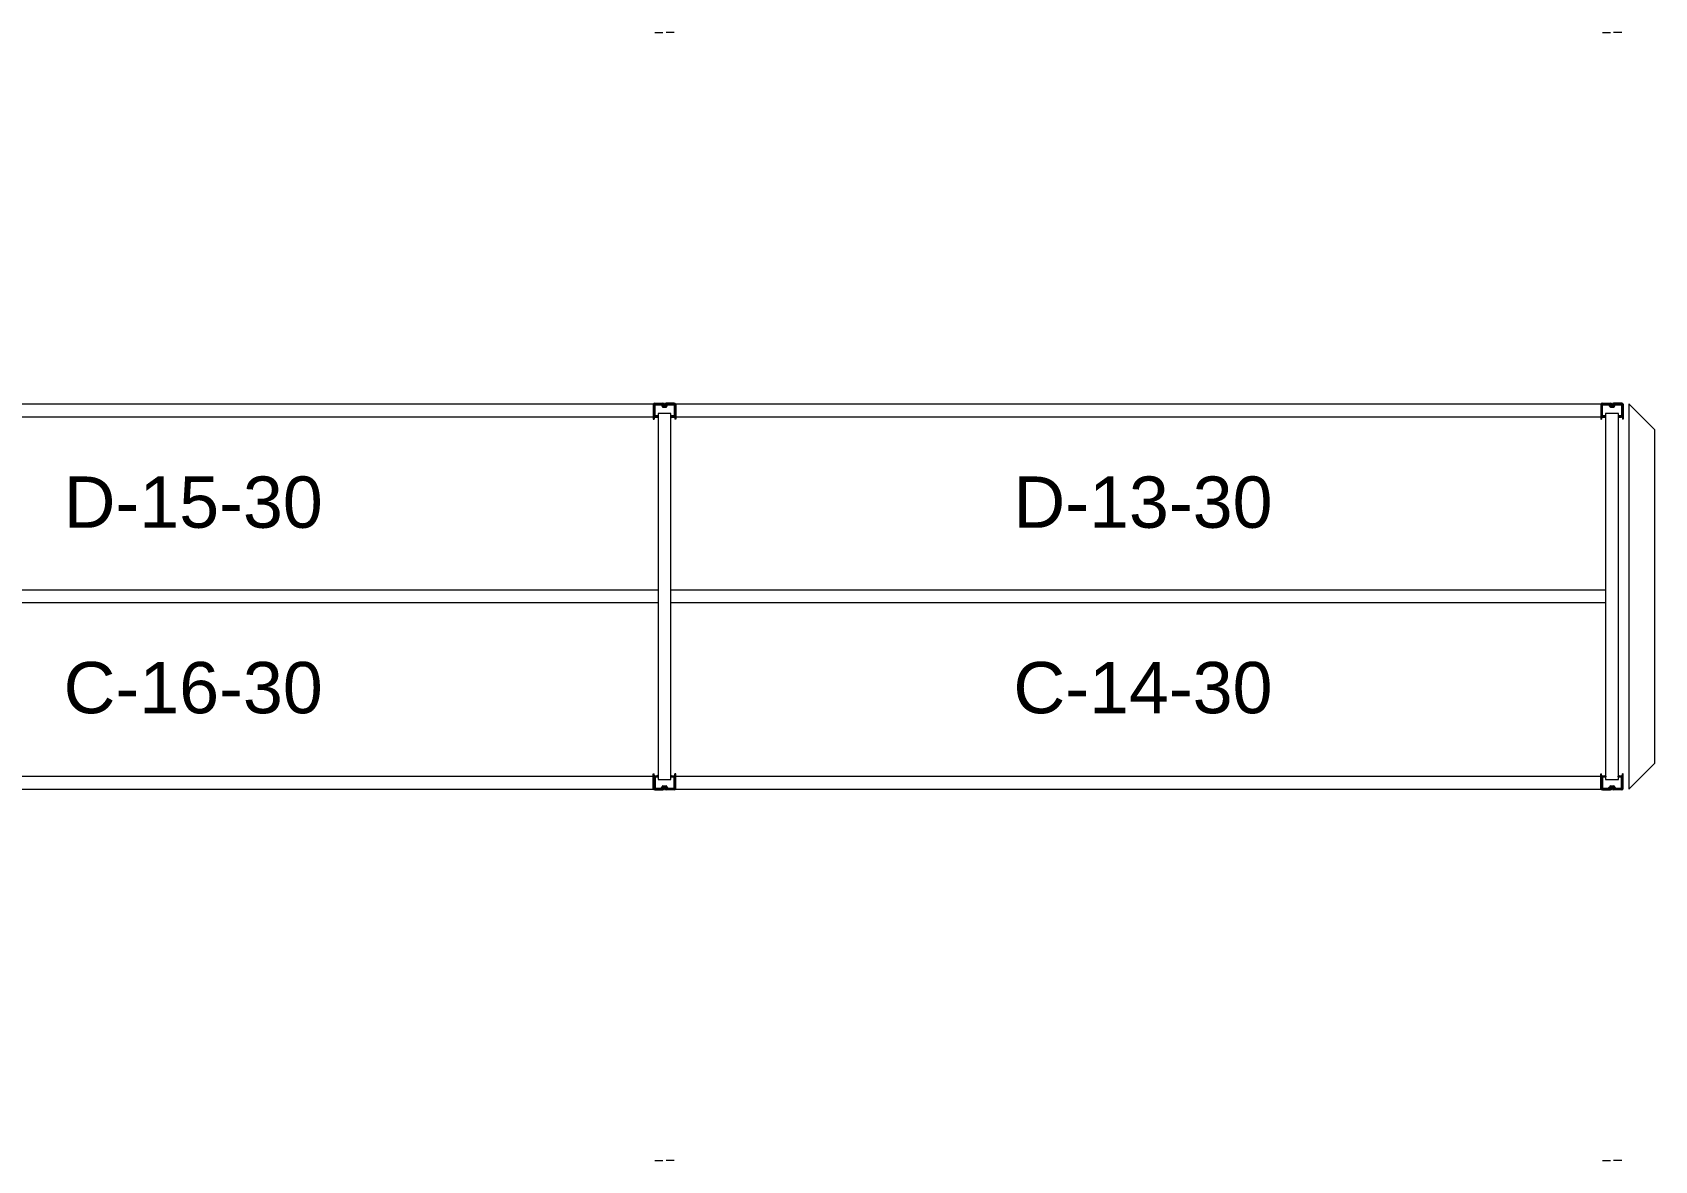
# Model space of a CAD drawing. Header units: inches. Extents: x 2743 to 10591, y -1604 to 5792.
# Drawn here: x 3616.1 to 3868.8, y -568.2 to -392.5 of the extents above; entities that cross this region are included whole.
import ezdxf

# ---------------------------------------------------------------- set-up
doc = ezdxf.new("R2010")
doc.units = ezdxf.units.IN
doc.header["$LTSCALE"] = 0.1875
doc.header["$MEASUREMENT"] = 0
for name, color, linetype, lineweight in [('22 Dimension', 7, 'Continuous', 5), ('32 Echelle', 160, 'Continuous', 15), ('33 Poutre', 30, 'Continuous', 15), ('37 Protection', 1, 'Continuous', 15)]:
    doc.layers.add(name, color=color, linetype=linetype, lineweight=lineweight)
doc.styles.add('arial', font='')
doc.styles.get('arial').set_extended_font_data('Arial')

msp = doc.modelspace()

# ---------------------------------------------------------------- hatches: boundary and pattern name
at = {"layer": '32 Echelle'}
for points in [[(3713.58382, -452.52988), (3713.58382, -452.34238), (3713.39632, -452.34238)], [(3713.58382, -452.52988), (3713.58382, -452.34238), (3713.39632, -452.34238)], [(3715.58382, -452.52988), (3715.58382, -452.34238), (3715.77132, -452.34238)], [(3715.58382, -452.52988), (3715.58382, -452.34238), (3715.77132, -452.34238)], [(3861.20882, -452.52988), (3861.20882, -452.34238), (3861.02132, -452.34238)], [(3861.20882, -452.52988), (3861.20882, -452.34238), (3861.02132, -452.34238)], [(3861.20882, -452.52988), (3861.20882, -452.34238), (3861.02132, -452.34238)], [(3863.20882, -452.52988), (3863.20882, -452.34238), (3863.39632, -452.34238)], [(3863.20882, -452.52988), (3863.20882, -452.34238), (3863.39632, -452.34238)], [(3863.20882, -452.52988), (3863.20882, -452.34238), (3863.39632, -452.34238)], [(3713.58382, -508.15488), (3713.58382, -508.34238), (3713.39632, -508.34238)], [(3713.58382, -508.15488), (3713.58382, -508.34238), (3713.39632, -508.34238)], [(3715.58382, -508.15488), (3715.58382, -508.34238), (3715.77132, -508.34238)], [(3715.58382, -508.15488), (3715.58382, -508.34238), (3715.77132, -508.34238)], [(3861.20882, -508.15488), (3861.20882, -508.34238), (3861.02132, -508.34238)], [(3861.20882, -508.15488), (3861.20882, -508.34238), (3861.02132, -508.34238)], [(3861.20882, -508.15488), (3861.20882, -508.34238), (3861.02132, -508.34238)], [(3863.20882, -508.15488), (3863.20882, -508.34238), (3863.39632, -508.34238)], [(3863.20882, -508.15488), (3863.20882, -508.34238), (3863.39632, -508.34238)], [(3863.20882, -508.15488), (3863.20882, -508.34238), (3863.39632, -508.34238)]]:
    msp.add_hatch(color=256, dxfattribs=at).paths.add_polyline_path(points)

# ---------------------------------------------------------------- linework, layer by layer
at = {"layer": '22 Dimension'}
for p, q in [((3713.58382, -479.34238), (3567.95882, -479.34238)), ((3861.20882, -479.34238), (3715.58382, -479.34238)), ((3713.58382, -481.34238), (3567.95882, -481.34238)), ((3861.20882, -481.34238), (3715.58382, -481.34238))]:
    msp.add_line(p, q, dxfattribs=at)
at = {"layer": '32 Echelle', "linetype": 'Continuous', "lineweight": 25}
for p, q in [((3712.95886, -450.52613), (3712.95886, -452.15863)), ((3712.95886, -450.52613), (3712.95886, -452.15863)), ((3713.04886, -452.15863), (3713.04886, -450.52613)), ((3713.04886, -452.15863), (3713.04886, -450.52613)), ((3714.07145, -450.34238), (3713.14261, -450.34238)), ((3714.07145, -450.34238), (3713.14261, -450.34238)), ((3713.14261, -450.43238), (3714.07145, -450.43238)), ((3713.14261, -450.43238), (3714.07145, -450.43238)), ((3713.55886, -452.25238), (3713.14261, -452.25238)), ((3713.55886, -452.25238), (3713.14261, -452.25238)), ((3713.14261, -452.34238), (3713.55886, -452.34238)), ((3713.14261, -452.34238), (3713.55886, -452.34238)), ((3713.55886, -452.34238), (3713.55886, -452.25238)), ((3713.55886, -452.34238), (3713.55886, -452.25238)), ((3714.1611, -450.49872), (3714.20501, -450.64236)), ((3714.1611, -450.49872), (3714.20501, -450.64236)), ((3714.29108, -450.61604), (3714.24717, -450.47241)), ((3714.29108, -450.61604), (3714.24717, -450.47241)), ((3714.7869, -450.68238), (3714.38073, -450.68238)), ((3714.7869, -450.68238), (3714.38073, -450.68238)), ((3714.38073, -450.77238), (3714.7869, -450.77238)), ((3714.38073, -450.77238), (3714.7869, -450.77238)), ((3714.92047, -450.47241), (3714.87655, -450.61604)), ((3714.92047, -450.47241), (3714.87655, -450.61604)), ((3714.96262, -450.64236), (3715.00653, -450.49872)), ((3714.96262, -450.64236), (3715.00653, -450.49872)), ((3716.02502, -450.34238), (3715.09619, -450.34238)), ((3716.02502, -450.34238), (3715.09619, -450.34238)), ((3715.09619, -450.43238), (3716.02502, -450.43238)), ((3715.09619, -450.43238), (3716.02502, -450.43238)), ((3716.02502, -452.25238), (3715.60877, -452.25238)), ((3715.60877, -452.25238), (3715.60877, -452.34238)), ((3716.02502, -452.25238), (3715.60877, -452.25238)), ((3715.60877, -452.25238), (3715.60877, -452.34238)), ((3715.60877, -452.34238), (3716.02502, -452.34238)), ((3715.60877, -452.34238), (3716.02502, -452.34238)), ((3716.11877, -450.52613), (3716.11877, -452.15863)), ((3716.11877, -450.52613), (3716.11877, -452.15863)), ((3716.20877, -452.15863), (3716.20877, -450.52613)), ((3716.20877, -452.15863), (3716.20877, -450.52613)), ((3860.58386, -450.52613), (3860.58386, -452.15863)), ((3860.58386, -450.52613), (3860.58386, -452.15863)), ((3860.58386, -450.52613), (3860.58386, -452.15863)), ((3860.67386, -452.15863), (3860.67386, -450.52613)), ((3860.67386, -452.15863), (3860.67386, -450.52613)), ((3860.67386, -452.15863), (3860.67386, -450.52613)), ((3861.69645, -450.34238), (3860.76761, -450.34238)), ((3861.69645, -450.34238), (3860.76761, -450.34238)), ((3861.69645, -450.34238), (3860.76761, -450.34238)), ((3860.76761, -450.43238), (3861.69645, -450.43238)), ((3860.76761, -450.43238), (3861.69645, -450.43238)), ((3860.76761, -450.43238), (3861.69645, -450.43238)), ((3861.18386, -452.25238), (3860.76761, -452.25238)), ((3861.18386, -452.25238), (3860.76761, -452.25238)), ((3861.18386, -452.25238), (3860.76761, -452.25238)), ((3860.76761, -452.34238), (3861.18386, -452.34238)), ((3860.76761, -452.34238), (3861.18386, -452.34238)), ((3860.76761, -452.34238), (3861.18386, -452.34238)), ((3861.18386, -452.34238), (3861.18386, -452.25238)), ((3861.18386, -452.34238), (3861.18386, -452.25238)), ((3861.18386, -452.34238), (3861.18386, -452.25238)), ((3861.7861, -450.49872), (3861.83001, -450.64236)), ((3861.7861, -450.49872), (3861.83001, -450.64236)), ((3861.7861, -450.49872), (3861.83001, -450.64236)), ((3861.91608, -450.61604), (3861.87217, -450.47241)), ((3861.91608, -450.61604), (3861.87217, -450.47241)), ((3861.91608, -450.61604), (3861.87217, -450.47241)), ((3862.4119, -450.68238), (3862.00573, -450.68238)), ((3862.4119, -450.68238), (3862.00573, -450.68238)), ((3862.4119, -450.68238), (3862.00573, -450.68238)), ((3862.00573, -450.77238), (3862.4119, -450.77238)), ((3862.00573, -450.77238), (3862.4119, -450.77238)), ((3862.00573, -450.77238), (3862.4119, -450.77238)), ((3862.54547, -450.47241), (3862.50155, -450.61604)), ((3862.54547, -450.47241), (3862.50155, -450.61604)), ((3862.54547, -450.47241), (3862.50155, -450.61604)), ((3862.58762, -450.64236), (3862.63153, -450.49872)), ((3862.58762, -450.64236), (3862.63153, -450.49872)), ((3862.58762, -450.64236), (3862.63153, -450.49872)), ((3863.65002, -450.34238), (3862.72119, -450.34238)), ((3863.65002, -450.34238), (3862.72119, -450.34238)), ((3863.65002, -450.34238), (3862.72119, -450.34238)), ((3862.72119, -450.43238), (3863.65002, -450.43238)), ((3862.72119, -450.43238), (3863.65002, -450.43238)), ((3862.72119, -450.43238), (3863.65002, -450.43238)), ((3863.65002, -452.25238), (3863.23377, -452.25238)), ((3863.23377, -452.25238), (3863.23377, -452.34238)), ((3863.65002, -452.25238), (3863.23377, -452.25238)), ((3863.23377, -452.25238), (3863.23377, -452.34238)), ((3863.65002, -452.25238), (3863.23377, -452.25238)), ((3863.23377, -452.25238), (3863.23377, -452.34238)), ((3863.23377, -452.34238), (3863.65002, -452.34238)), ((3863.23377, -452.34238), (3863.65002, -452.34238)), ((3863.23377, -452.34238), (3863.65002, -452.34238)), ((3863.74377, -450.52613), (3863.74377, -452.15863)), ((3863.74377, -450.52613), (3863.74377, -452.15863)), ((3863.74377, -450.52613), (3863.74377, -452.15863)), ((3863.83377, -452.15863), (3863.83377, -450.52613)), ((3863.83377, -452.15863), (3863.83377, -450.52613)), ((3863.83377, -452.15863), (3863.83377, -450.52613)), ((3712.95886, -510.15863), (3712.95886, -508.52613)), ((3712.95886, -510.15863), (3712.95886, -508.52613)), ((3713.04886, -508.52613), (3713.04886, -510.15863)), ((3713.04886, -508.52613), (3713.04886, -510.15863)), ((3713.14261, -508.34238), (3713.55886, -508.34238)), ((3713.14261, -508.34238), (3713.55886, -508.34238)), ((3713.55886, -508.43238), (3713.14261, -508.43238)), ((3713.55886, -508.43238), (3713.14261, -508.43238)), ((3713.14261, -510.25238), (3714.07145, -510.25238)), ((3713.14261, -510.25238), (3714.07145, -510.25238)), ((3714.07145, -510.34238), (3713.14261, -510.34238)), ((3714.07145, -510.34238), (3713.14261, -510.34238)), ((3713.55886, -508.34238), (3713.55886, -508.43238)), ((3713.55886, -508.34238), (3713.55886, -508.43238)), ((3714.1611, -510.18604), (3714.20501, -510.04241)), ((3714.1611, -510.18604), (3714.20501, -510.04241)), ((3714.29108, -510.06872), (3714.24717, -510.21236)), ((3714.29108, -510.06872), (3714.24717, -510.21236)), ((3714.38073, -509.91238), (3714.7869, -509.91238)), ((3714.38073, -509.91238), (3714.7869, -509.91238)), ((3714.7869, -510.00238), (3714.38073, -510.00238)), ((3714.7869, -510.00238), (3714.38073, -510.00238)), ((3714.92047, -510.21236), (3714.87655, -510.06872)), ((3714.92047, -510.21236), (3714.87655, -510.06872)), ((3714.96262, -510.04241), (3715.00653, -510.18604)), ((3714.96262, -510.04241), (3715.00653, -510.18604)), ((3715.09619, -510.25238), (3716.02502, -510.25238)), ((3715.09619, -510.25238), (3716.02502, -510.25238)), ((3716.02502, -510.34238), (3715.09619, -510.34238)), ((3716.02502, -510.34238), (3715.09619, -510.34238)), ((3715.60877, -508.34238), (3716.02502, -508.34238)), ((3715.60877, -508.43238), (3715.60877, -508.34238)), ((3715.60877, -508.34238), (3716.02502, -508.34238)), ((3715.60877, -508.43238), (3715.60877, -508.34238)), ((3716.02502, -508.43238), (3715.60877, -508.43238)), ((3716.02502, -508.43238), (3715.60877, -508.43238)), ((3716.11877, -510.15863), (3716.11877, -508.52613)), ((3716.11877, -510.15863), (3716.11877, -508.52613)), ((3716.20877, -508.52613), (3716.20877, -510.15863)), ((3716.20877, -508.52613), (3716.20877, -510.15863)), ((3860.58386, -510.15863), (3860.58386, -508.52613)), ((3860.58386, -510.15863), (3860.58386, -508.52613)), ((3860.58386, -510.15863), (3860.58386, -508.52613)), ((3860.67386, -508.52613), (3860.67386, -510.15863)), ((3860.67386, -508.52613), (3860.67386, -510.15863)), ((3860.67386, -508.52613), (3860.67386, -510.15863)), ((3860.76761, -508.34238), (3861.18386, -508.34238)), ((3860.76761, -508.34238), (3861.18386, -508.34238)), ((3860.76761, -508.34238), (3861.18386, -508.34238)), ((3861.18386, -508.43238), (3860.76761, -508.43238)), ((3861.18386, -508.43238), (3860.76761, -508.43238)), ((3861.18386, -508.43238), (3860.76761, -508.43238)), ((3860.76761, -510.25238), (3861.69645, -510.25238)), ((3860.76761, -510.25238), (3861.69645, -510.25238)), ((3860.76761, -510.25238), (3861.69645, -510.25238)), ((3861.69645, -510.34238), (3860.76761, -510.34238)), ((3861.69645, -510.34238), (3860.76761, -510.34238)), ((3861.69645, -510.34238), (3860.76761, -510.34238)), ((3861.18386, -508.34238), (3861.18386, -508.43238)), ((3861.18386, -508.34238), (3861.18386, -508.43238)), ((3861.18386, -508.34238), (3861.18386, -508.43238)), ((3861.7861, -510.18604), (3861.83001, -510.04241)), ((3861.7861, -510.18604), (3861.83001, -510.04241)), ((3861.7861, -510.18604), (3861.83001, -510.04241)), ((3861.91608, -510.06872), (3861.87217, -510.21236)), ((3861.91608, -510.06872), (3861.87217, -510.21236)), ((3861.91608, -510.06872), (3861.87217, -510.21236)), ((3862.00573, -509.91238), (3862.4119, -509.91238)), ((3862.00573, -509.91238), (3862.4119, -509.91238)), ((3862.00573, -509.91238), (3862.4119, -509.91238)), ((3862.4119, -510.00238), (3862.00573, -510.00238)), ((3862.4119, -510.00238), (3862.00573, -510.00238)), ((3862.4119, -510.00238), (3862.00573, -510.00238)), ((3862.54547, -510.21236), (3862.50155, -510.06872)), ((3862.54547, -510.21236), (3862.50155, -510.06872)), ((3862.54547, -510.21236), (3862.50155, -510.06872)), ((3862.58762, -510.04241), (3862.63153, -510.18604)), ((3862.58762, -510.04241), (3862.63153, -510.18604)), ((3862.58762, -510.04241), (3862.63153, -510.18604)), ((3862.72119, -510.25238), (3863.65002, -510.25238)), ((3862.72119, -510.25238), (3863.65002, -510.25238)), ((3862.72119, -510.25238), (3863.65002, -510.25238)), ((3863.65002, -510.34238), (3862.72119, -510.34238)), ((3863.65002, -510.34238), (3862.72119, -510.34238)), ((3863.65002, -510.34238), (3862.72119, -510.34238)), ((3863.23377, -508.34238), (3863.65002, -508.34238)), ((3863.23377, -508.43238), (3863.23377, -508.34238)), ((3863.23377, -508.34238), (3863.65002, -508.34238)), ((3863.23377, -508.43238), (3863.23377, -508.34238)), ((3863.23377, -508.34238), (3863.65002, -508.34238)), ((3863.23377, -508.43238), (3863.23377, -508.34238)), ((3863.65002, -508.43238), (3863.23377, -508.43238)), ((3863.65002, -508.43238), (3863.23377, -508.43238)), ((3863.65002, -508.43238), (3863.23377, -508.43238)), ((3863.74377, -510.15863), (3863.74377, -508.52613)), ((3863.74377, -510.15863), (3863.74377, -508.52613)), ((3863.74377, -510.15863), (3863.74377, -508.52613)), ((3863.83377, -508.52613), (3863.83377, -510.15863)), ((3863.83377, -508.52613), (3863.83377, -510.15863)), ((3863.83377, -508.52613), (3863.83377, -510.15863))]:
    msp.add_line(p, q, dxfattribs=at)
at = {"layer": '32 Echelle'}
for p, q in [((3713.58382, -452.34238), (3713.39632, -452.34238)), ((3713.58382, -452.52988), (3713.39632, -452.34238)), ((3713.58382, -452.34238), (3713.39632, -452.34238)), ((3713.58382, -452.52988), (3713.39632, -452.34238)), ((3715.58382, -451.84238), (3713.58382, -451.84238)), ((3713.58382, -451.84238), (3713.58382, -508.84238)), ((3715.58382, -451.84238), (3713.58382, -451.84238)), ((3713.58382, -451.84238), (3713.58382, -508.84238)), ((3713.58382, -452.52988), (3713.58382, -452.34238)), ((3713.58382, -452.52988), (3713.58382, -452.34238)), ((3715.58382, -508.84238), (3715.58382, -451.84238)), ((3715.58382, -508.84238), (3715.58382, -451.84238)), ((3715.58382, -452.34238), (3715.77132, -452.34238)), ((3715.58382, -452.52988), (3715.58382, -452.34238)), ((3715.58382, -452.52988), (3715.77132, -452.34238)), ((3715.58382, -452.34238), (3715.77132, -452.34238)), ((3715.58382, -452.52988), (3715.58382, -452.34238)), ((3715.58382, -452.52988), (3715.77132, -452.34238)), ((3861.20882, -452.34238), (3861.02132, -452.34238)), ((3861.20882, -452.52988), (3861.02132, -452.34238)), ((3861.20882, -452.34238), (3861.02132, -452.34238)), ((3861.20882, -452.52988), (3861.02132, -452.34238)), ((3861.20882, -452.34238), (3861.02132, -452.34238)), ((3861.20882, -452.52988), (3861.02132, -452.34238)), ((3863.20882, -451.84238), (3861.20882, -451.84238)), ((3861.20882, -451.84238), (3861.20882, -508.84238)), ((3863.20882, -451.84238), (3861.20882, -451.84238)), ((3861.20882, -451.84238), (3861.20882, -508.84238)), ((3863.20882, -451.84238), (3861.20882, -451.84238)), ((3861.20882, -451.84238), (3861.20882, -508.84238)), ((3861.20882, -452.52988), (3861.20882, -452.34238)), ((3861.20882, -452.52988), (3861.20882, -452.34238)), ((3861.20882, -452.52988), (3861.20882, -452.34238)), ((3863.20882, -508.84238), (3863.20882, -451.84238)), ((3863.20882, -508.84238), (3863.20882, -451.84238)), ((3863.20882, -508.84238), (3863.20882, -451.84238)), ((3863.20882, -452.34238), (3863.39632, -452.34238)), ((3863.20882, -452.52988), (3863.20882, -452.34238)), ((3863.20882, -452.52988), (3863.39632, -452.34238)), ((3863.20882, -452.34238), (3863.39632, -452.34238)), ((3863.20882, -452.52988), (3863.20882, -452.34238)), ((3863.20882, -452.52988), (3863.39632, -452.34238)), ((3863.20882, -452.34238), (3863.39632, -452.34238)), ((3863.20882, -452.52988), (3863.20882, -452.34238)), ((3863.20882, -452.52988), (3863.39632, -452.34238)), ((3713.58382, -508.15488), (3713.39632, -508.34238)), ((3713.58382, -508.15488), (3713.39632, -508.34238)), ((3713.58382, -508.34238), (3713.39632, -508.34238)), ((3713.58382, -508.34238), (3713.39632, -508.34238)), ((3713.58382, -508.15488), (3713.58382, -508.34238)), ((3713.58382, -508.15488), (3713.58382, -508.34238)), ((3713.58382, -508.84238), (3715.58382, -508.84238)), ((3713.58382, -508.84238), (3715.58382, -508.84238)), ((3715.58382, -508.15488), (3715.58382, -508.34238)), ((3715.58382, -508.15488), (3715.77132, -508.34238)), ((3715.58382, -508.15488), (3715.58382, -508.34238)), ((3715.58382, -508.15488), (3715.77132, -508.34238)), ((3715.58382, -508.34238), (3715.77132, -508.34238)), ((3715.58382, -508.34238), (3715.77132, -508.34238)), ((3861.20882, -508.15488), (3861.02132, -508.34238)), ((3861.20882, -508.15488), (3861.02132, -508.34238)), ((3861.20882, -508.15488), (3861.02132, -508.34238)), ((3861.20882, -508.34238), (3861.02132, -508.34238)), ((3861.20882, -508.34238), (3861.02132, -508.34238)), ((3861.20882, -508.34238), (3861.02132, -508.34238)), ((3861.20882, -508.15488), (3861.20882, -508.34238)), ((3861.20882, -508.15488), (3861.20882, -508.34238)), ((3861.20882, -508.15488), (3861.20882, -508.34238)), ((3861.20882, -508.84238), (3863.20882, -508.84238)), ((3861.20882, -508.84238), (3863.20882, -508.84238)), ((3861.20882, -508.84238), (3863.20882, -508.84238)), ((3863.20882, -508.15488), (3863.20882, -508.34238)), ((3863.20882, -508.15488), (3863.39632, -508.34238)), ((3863.20882, -508.15488), (3863.20882, -508.34238)), ((3863.20882, -508.15488), (3863.39632, -508.34238)), ((3863.20882, -508.15488), (3863.20882, -508.34238)), ((3863.20882, -508.15488), (3863.39632, -508.34238)), ((3863.20882, -508.34238), (3863.39632, -508.34238)), ((3863.20882, -508.34238), (3863.39632, -508.34238)), ((3863.20882, -508.34238), (3863.39632, -508.34238))]:
    msp.add_line(p, q, dxfattribs=at)
at = {"layer": '32 Echelle', "linetype": 'Continuous', "lineweight": 25}
for centre, radius, start, end in [((3713.14261, -450.52613), 0.18375, 90, 180), ((3713.14261, -450.52613), 0.18375, 90, 180), ((3713.14261, -452.15863), 0.18375, 180, 270), ((3713.14261, -452.15863), 0.18375, 180, 270), ((3713.14261, -450.52613), 0.09375, 90, 180), ((3713.14261, -450.52613), 0.09375, 90, 180), ((3713.14261, -452.15863), 0.09375, 180, 270), ((3713.14261, -452.15863), 0.09375, 180, 270), ((3714.07145, -450.52613), 0.18375, 17, 90), ((3714.07145, -450.52613), 0.18375, 17, 90), ((3714.07145, -450.52613), 0.09375, 17, 90), ((3714.07145, -450.52613), 0.09375, 17, 90), ((3714.38073, -450.58863), 0.18375, 197, 270), ((3714.38073, -450.58863), 0.18375, 197, 270), ((3714.38073, -450.58863), 0.09375, 197, 270), ((3714.38073, -450.58863), 0.09375, 197, 270), ((3714.7869, -450.58863), 0.09375, 270, 343), ((3714.7869, -450.58863), 0.09375, 270, 343), ((3714.7869, -450.58863), 0.18375, 270, 343), ((3714.7869, -450.58863), 0.18375, 270, 343), ((3715.09619, -450.52613), 0.18375, 90, 163), ((3715.09619, -450.52613), 0.18375, 90, 163), ((3715.09619, -450.52613), 0.09375, 90, 163), ((3715.09619, -450.52613), 0.09375, 90, 163), ((3716.02502, -450.52613), 0.18375, 0, 90), ((3716.02502, -450.52613), 0.18375, 0, 90), ((3716.02502, -450.52613), 0.09375, 0, 90), ((3716.02502, -450.52613), 0.09375, 0, 90), ((3716.02502, -452.15863), 0.09375, 270, 0), ((3716.02502, -452.15863), 0.18375, 270, 0), ((3716.02502, -452.15863), 0.09375, 270, 0), ((3716.02502, -452.15863), 0.18375, 270, 0), ((3860.76761, -450.52613), 0.18375, 90, 180), ((3860.76761, -450.52613), 0.18375, 90, 180), ((3860.76761, -450.52613), 0.18375, 90, 180), ((3860.76761, -452.15863), 0.18375, 180, 270), ((3860.76761, -452.15863), 0.18375, 180, 270), ((3860.76761, -452.15863), 0.18375, 180, 270), ((3860.76761, -450.52613), 0.09375, 90, 180), ((3860.76761, -450.52613), 0.09375, 90, 180), ((3860.76761, -450.52613), 0.09375, 90, 180), ((3860.76761, -452.15863), 0.09375, 180, 270), ((3860.76761, -452.15863), 0.09375, 180, 270), ((3860.76761, -452.15863), 0.09375, 180, 270), ((3861.69645, -450.52613), 0.18375, 17, 90), ((3861.69645, -450.52613), 0.18375, 17, 90), ((3861.69645, -450.52613), 0.18375, 17, 90), ((3861.69645, -450.52613), 0.09375, 17, 90), ((3861.69645, -450.52613), 0.09375, 17, 90), ((3861.69645, -450.52613), 0.09375, 17, 90), ((3862.00573, -450.58863), 0.18375, 197, 270), ((3862.00573, -450.58863), 0.18375, 197, 270), ((3862.00573, -450.58863), 0.18375, 197, 270), ((3862.00573, -450.58863), 0.09375, 197, 270), ((3862.00573, -450.58863), 0.09375, 197, 270), ((3862.00573, -450.58863), 0.09375, 197, 270), ((3862.4119, -450.58863), 0.09375, 270, 343), ((3862.4119, -450.58863), 0.09375, 270, 343), ((3862.4119, -450.58863), 0.09375, 270, 343), ((3862.4119, -450.58863), 0.18375, 270, 343), ((3862.4119, -450.58863), 0.18375, 270, 343), ((3862.4119, -450.58863), 0.18375, 270, 343), ((3862.72119, -450.52613), 0.18375, 90, 163), ((3862.72119, -450.52613), 0.18375, 90, 163), ((3862.72119, -450.52613), 0.18375, 90, 163), ((3862.72119, -450.52613), 0.09375, 90, 163), ((3862.72119, -450.52613), 0.09375, 90, 163), ((3862.72119, -450.52613), 0.09375, 90, 163), ((3863.65002, -450.52613), 0.18375, 0, 90), ((3863.65002, -450.52613), 0.18375, 0, 90), ((3863.65002, -450.52613), 0.18375, 0, 90), ((3863.65002, -450.52613), 0.09375, 0, 90), ((3863.65002, -450.52613), 0.09375, 0, 90), ((3863.65002, -450.52613), 0.09375, 0, 90), ((3863.65002, -452.15863), 0.09375, 270, 0), ((3863.65002, -452.15863), 0.18375, 270, 0), ((3863.65002, -452.15863), 0.09375, 270, 0), ((3863.65002, -452.15863), 0.18375, 270, 0), ((3863.65002, -452.15863), 0.09375, 270, 0), ((3863.65002, -452.15863), 0.18375, 270, 0), ((3713.14261, -508.52613), 0.18375, 90, 180), ((3713.14261, -508.52613), 0.18375, 90, 180), ((3713.14261, -510.15863), 0.18375, 180, 270), ((3713.14261, -510.15863), 0.18375, 180, 270), ((3713.14261, -508.52613), 0.09375, 90, 180), ((3713.14261, -508.52613), 0.09375, 90, 180), ((3713.14261, -510.15863), 0.09375, 180, 270), ((3713.14261, -510.15863), 0.09375, 180, 270), ((3714.07145, -510.15863), 0.09375, 270, 343), ((3714.07145, -510.15863), 0.09375, 270, 343), ((3714.07145, -510.15863), 0.18375, 270, 343), ((3714.07145, -510.15863), 0.18375, 270, 343), ((3714.38073, -510.09613), 0.18375, 90, 163), ((3714.38073, -510.09613), 0.18375, 90, 163), ((3714.38073, -510.09613), 0.09375, 90, 163), ((3714.38073, -510.09613), 0.09375, 90, 163), ((3714.7869, -510.09613), 0.18375, 17, 90), ((3714.7869, -510.09613), 0.18375, 17, 90), ((3714.7869, -510.09613), 0.09375, 17, 90), ((3714.7869, -510.09613), 0.09375, 17, 90), ((3715.09619, -510.15863), 0.18375, 197, 270), ((3715.09619, -510.15863), 0.18375, 197, 270), ((3715.09619, -510.15863), 0.09375, 197, 270), ((3715.09619, -510.15863), 0.09375, 197, 270), ((3716.02502, -508.52613), 0.18375, 0, 90), ((3716.02502, -508.52613), 0.18375, 0, 90), ((3716.02502, -508.52613), 0.09375, 0, 90), ((3716.02502, -508.52613), 0.09375, 0, 90), ((3716.02502, -510.15863), 0.09375, 270, 0), ((3716.02502, -510.15863), 0.18375, 270, 0), ((3716.02502, -510.15863), 0.09375, 270, 0), ((3716.02502, -510.15863), 0.18375, 270, 0), ((3860.76761, -508.52613), 0.18375, 90, 180), ((3860.76761, -508.52613), 0.18375, 90, 180), ((3860.76761, -508.52613), 0.18375, 90, 180), ((3860.76761, -510.15863), 0.18375, 180, 270), ((3860.76761, -510.15863), 0.18375, 180, 270), ((3860.76761, -510.15863), 0.18375, 180, 270), ((3860.76761, -508.52613), 0.09375, 90, 180), ((3860.76761, -508.52613), 0.09375, 90, 180), ((3860.76761, -508.52613), 0.09375, 90, 180), ((3860.76761, -510.15863), 0.09375, 180, 270), ((3860.76761, -510.15863), 0.09375, 180, 270), ((3860.76761, -510.15863), 0.09375, 180, 270), ((3861.69645, -510.15863), 0.09375, 270, 343), ((3861.69645, -510.15863), 0.09375, 270, 343), ((3861.69645, -510.15863), 0.09375, 270, 343), ((3861.69645, -510.15863), 0.18375, 270, 343), ((3861.69645, -510.15863), 0.18375, 270, 343), ((3861.69645, -510.15863), 0.18375, 270, 343), ((3862.00573, -510.09613), 0.18375, 90, 163), ((3862.00573, -510.09613), 0.18375, 90, 163), ((3862.00573, -510.09613), 0.18375, 90, 163), ((3862.00573, -510.09613), 0.09375, 90, 163), ((3862.00573, -510.09613), 0.09375, 90, 163), ((3862.00573, -510.09613), 0.09375, 90, 163), ((3862.4119, -510.09613), 0.18375, 17, 90), ((3862.4119, -510.09613), 0.18375, 17, 90), ((3862.4119, -510.09613), 0.18375, 17, 90), ((3862.4119, -510.09613), 0.09375, 17, 90), ((3862.4119, -510.09613), 0.09375, 17, 90), ((3862.4119, -510.09613), 0.09375, 17, 90), ((3862.72119, -510.15863), 0.18375, 197, 270), ((3862.72119, -510.15863), 0.18375, 197, 270), ((3862.72119, -510.15863), 0.18375, 197, 270), ((3862.72119, -510.15863), 0.09375, 197, 270), ((3862.72119, -510.15863), 0.09375, 197, 270), ((3862.72119, -510.15863), 0.09375, 197, 270), ((3863.65002, -508.52613), 0.18375, 0, 90), ((3863.65002, -508.52613), 0.18375, 0, 90), ((3863.65002, -508.52613), 0.18375, 0, 90), ((3863.65002, -508.52613), 0.09375, 0, 90), ((3863.65002, -508.52613), 0.09375, 0, 90), ((3863.65002, -508.52613), 0.09375, 0, 90), ((3863.65002, -510.15863), 0.09375, 270, 0), ((3863.65002, -510.15863), 0.18375, 270, 0), ((3863.65002, -510.15863), 0.09375, 270, 0), ((3863.65002, -510.15863), 0.18375, 270, 0), ((3863.65002, -510.15863), 0.09375, 270, 0), ((3863.65002, -510.15863), 0.18375, 270, 0)]:
    msp.add_arc(centre, radius, start, end, dxfattribs=at)
at = {"layer": '33 Poutre'}
for p, q in [((3713.07782, -392.46138), (3714.33982, -392.46138)), ((3716.08982, -392.46138), (3714.82782, -392.46138)), ((3860.70282, -392.46138), (3861.96482, -392.46138)), ((3860.70282, -392.46138), (3861.96482, -392.46138)), ((3863.71482, -392.46138), (3862.45282, -392.46138)), ((3568.70882, -450.34238), (3712.83382, -450.34238)), ((3568.70882, -452.34238), (3712.83382, -452.34238)), ((3712.83382, -450.34238), (3712.83382, -452.34238)), ((3712.83382, -450.46738), (3712.83382, -452.72338)), ((3712.95282, -450.46738), (3712.95282, -452.72338)), ((3713.07782, -450.22338), (3714.33982, -450.22338)), ((3714.33982, -450.34238), (3713.07782, -450.34238)), ((3714.46482, -450.68238), (3714.46482, -450.46738)), ((3714.46482, -450.68238), (3714.58382, -450.68238)), ((3714.58382, -450.68238), (3714.58382, -450.46738)), ((3714.58382, -450.68238), (3714.58382, -450.46738)), ((3714.70282, -450.68238), (3714.58382, -450.68238)), ((3714.70282, -450.68238), (3714.70282, -450.46738)), ((3716.08982, -450.22338), (3714.82782, -450.22338)), ((3714.82782, -450.34238), (3716.08982, -450.34238)), ((3716.21482, -450.46738), (3716.21482, -452.72338)), ((3716.33382, -450.34238), (3860.45882, -450.34238)), ((3716.33382, -450.34238), (3716.33382, -452.34238)), ((3716.33382, -450.46738), (3716.33382, -452.72338)), ((3716.33382, -452.34238), (3860.45882, -452.34238)), ((3860.45882, -450.34238), (3860.45882, -452.34238)), ((3860.45882, -450.34238), (3860.45882, -452.34238)), ((3860.45882, -450.46738), (3860.45882, -452.72338)), ((3860.45882, -450.46738), (3860.45882, -452.72338)), ((3860.57782, -450.46738), (3860.57782, -452.72338)), ((3860.57782, -450.46738), (3860.57782, -452.72338)), ((3860.70282, -450.22338), (3861.96482, -450.22338)), ((3860.70282, -450.22338), (3861.96482, -450.22338)), ((3861.96482, -450.34238), (3860.70282, -450.34238)), ((3861.96482, -450.34238), (3860.70282, -450.34238)), ((3862.08982, -450.68238), (3862.08982, -450.46738)), ((3862.08982, -450.68238), (3862.08982, -450.46738)), ((3862.08982, -450.68238), (3862.20882, -450.68238)), ((3862.08982, -450.68238), (3862.20882, -450.68238)), ((3862.20882, -450.68238), (3862.20882, -450.46738)), ((3862.20882, -450.68238), (3862.20882, -450.46738)), ((3862.20882, -450.68238), (3862.20882, -450.46738)), ((3862.32782, -450.68238), (3862.20882, -450.68238)), ((3862.32782, -450.68238), (3862.32782, -450.46738)), ((3863.71482, -450.22338), (3862.45282, -450.22338)), ((3862.45282, -450.34238), (3863.71482, -450.34238)), ((3863.83982, -450.46738), (3863.83982, -452.72338)), ((3863.95882, -450.34238), (3863.95882, -452.34238)), ((3863.95882, -450.46738), (3863.95882, -452.72338)), ((3712.83382, -452.72338), (3712.95282, -452.72338)), ((3716.33382, -452.72338), (3716.21482, -452.72338)), ((3860.45882, -452.72338), (3860.57782, -452.72338)), ((3860.45882, -452.72338), (3860.57782, -452.72338)), ((3863.95882, -452.72338), (3863.83982, -452.72338)), ((3712.83382, -510.21738), (3712.83382, -507.96138)), ((3712.83382, -507.96138), (3712.95282, -507.96138)), ((3712.95282, -510.21738), (3712.95282, -507.96138)), ((3716.33382, -507.96138), (3716.21482, -507.96138)), ((3716.21482, -510.21738), (3716.21482, -507.96138)), ((3716.33382, -510.21738), (3716.33382, -507.96138)), ((3860.45882, -510.21738), (3860.45882, -507.96138)), ((3860.45882, -507.96138), (3860.57782, -507.96138)), ((3860.45882, -510.21738), (3860.45882, -507.96138)), ((3860.45882, -507.96138), (3860.57782, -507.96138)), ((3860.57782, -510.21738), (3860.57782, -507.96138)), ((3860.57782, -510.21738), (3860.57782, -507.96138)), ((3863.95882, -507.96138), (3863.83982, -507.96138)), ((3863.83982, -510.21738), (3863.83982, -507.96138)), ((3863.95882, -510.21738), (3863.95882, -507.96138)), ((3568.70882, -508.34238), (3712.83382, -508.34238)), ((3568.70882, -510.34238), (3712.83382, -510.34238)), ((3712.83382, -510.34238), (3712.83382, -508.34238)), ((3714.33982, -510.34238), (3713.07782, -510.34238)), ((3713.07782, -510.46138), (3714.33982, -510.46138)), ((3714.46482, -510.00238), (3714.46482, -510.21738)), ((3714.46482, -510.00238), (3714.58382, -510.00238)), ((3714.58382, -510.00238), (3714.58382, -510.21738)), ((3714.58382, -510.00238), (3714.58382, -510.21738)), ((3714.70282, -510.00238), (3714.58382, -510.00238)), ((3714.70282, -510.00238), (3714.70282, -510.21738)), ((3714.82782, -510.34238), (3716.08982, -510.34238)), ((3716.08982, -510.46138), (3714.82782, -510.46138)), ((3716.33382, -508.34238), (3860.45882, -508.34238)), ((3716.33382, -510.34238), (3716.33382, -508.34238)), ((3716.33382, -510.34238), (3860.45882, -510.34238)), ((3860.45882, -510.34238), (3860.45882, -508.34238)), ((3860.45882, -510.34238), (3860.45882, -508.34238)), ((3861.96482, -510.34238), (3860.70282, -510.34238)), ((3861.96482, -510.34238), (3860.70282, -510.34238)), ((3860.70282, -510.46138), (3861.96482, -510.46138)), ((3860.70282, -510.46138), (3861.96482, -510.46138)), ((3862.08982, -510.00238), (3862.08982, -510.21738)), ((3862.08982, -510.00238), (3862.20882, -510.00238)), ((3862.08982, -510.00238), (3862.08982, -510.21738)), ((3862.08982, -510.00238), (3862.20882, -510.00238)), ((3862.20882, -510.00238), (3862.20882, -510.21738)), ((3862.32782, -510.00238), (3862.20882, -510.00238)), ((3862.20882, -510.00238), (3862.20882, -510.21738)), ((3862.20882, -510.00238), (3862.20882, -510.21738)), ((3862.32782, -510.00238), (3862.32782, -510.21738)), ((3862.45282, -510.34238), (3863.71482, -510.34238)), ((3863.71482, -510.46138), (3862.45282, -510.46138)), ((3863.95882, -510.34238), (3863.95882, -508.34238)), ((3713.07782, -568.22338), (3714.33982, -568.22338)), ((3716.08982, -568.22338), (3714.82782, -568.22338)), ((3860.70282, -568.22338), (3861.96482, -568.22338)), ((3860.70282, -568.22338), (3861.96482, -568.22338)), ((3863.71482, -568.22338), (3862.45282, -568.22338))]:
    msp.add_line(p, q, dxfattribs=at)
for centre, radius, start, end in [((3713.07782, -450.46738), 0.244, 90, 180), ((3713.07782, -450.46738), 0.125, 90, 180), ((3714.33982, -450.46738), 0.244, 0, 90), ((3714.33982, -450.46738), 0.125, 0, 90), ((3714.82782, -450.46738), 0.244, 90, 180), ((3714.82782, -450.46738), 0.125, 90, 180), ((3716.08982, -450.46738), 0.244, 0, 90), ((3716.08982, -450.46738), 0.125, 0, 90), ((3860.70282, -450.46738), 0.244, 90, 180), ((3860.70282, -450.46738), 0.244, 90, 180), ((3860.70282, -450.46738), 0.125, 90, 180), ((3860.70282, -450.46738), 0.125, 90, 180), ((3861.96482, -450.46738), 0.244, 0, 90), ((3861.96482, -450.46738), 0.244, 0, 90), ((3861.96482, -450.46738), 0.125, 0, 90), ((3861.96482, -450.46738), 0.125, 0, 90), ((3862.45282, -450.46738), 0.244, 90, 180), ((3862.45282, -450.46738), 0.125, 90, 180), ((3863.71482, -450.46738), 0.244, 0, 90), ((3863.71482, -450.46738), 0.125, 0, 90), ((3713.07782, -510.21738), 0.244, 180, 270), ((3713.07782, -510.21738), 0.125, 180, 270), ((3714.33982, -510.21738), 0.125, 270, 0), ((3714.33982, -510.21738), 0.244, 270, 0), ((3714.82782, -510.21738), 0.244, 180, 270), ((3714.82782, -510.21738), 0.125, 180, 270), ((3716.08982, -510.21738), 0.244, 270, 0), ((3716.08982, -510.21738), 0.125, 270, 0), ((3860.70282, -510.21738), 0.244, 180, 270), ((3860.70282, -510.21738), 0.244, 180, 270), ((3860.70282, -510.21738), 0.125, 180, 270), ((3860.70282, -510.21738), 0.125, 180, 270), ((3861.96482, -510.21738), 0.125, 270, 0), ((3861.96482, -510.21738), 0.244, 270, 0), ((3861.96482, -510.21738), 0.125, 270, 0), ((3861.96482, -510.21738), 0.244, 270, 0), ((3862.45282, -510.21738), 0.244, 180, 270), ((3862.45282, -510.21738), 0.125, 180, 270), ((3863.71482, -510.21738), 0.244, 270, 0), ((3863.71482, -510.21738), 0.125, 270, 0)]:
    msp.add_arc(centre, radius, start, end, dxfattribs=at)
at = {"layer": '37 Protection'}
for p, q in [((3864.83377, -450.34238), (3864.83377, -510.34238)), ((3864.83377, -450.34238), (3868.83377, -454.34238)), ((3868.83377, -454.34238), (3868.83377, -506.34238)), ((3864.83377, -510.34238), (3868.83377, -506.34238))]:
    msp.add_line(p, q, dxfattribs=at)

# ---------------------------------------------------------------- texts
at = {"layer": '22 Dimension', "char_height": 8, "attachment_point": 1, "style": 'arial'}
for s, insert in [('{\\fArial Unicode MS|b0|i0|c0|p2;\\C8;D-15-30}', (3620.95972, -461.63949)), ('{\\fArial Unicode MS|b0|i0|c0|p2;\\C8;D-13-30}', (3768.93736, -461.63949)), ('{\\fArial Unicode MS|b0|i0|c0|p2;\\C8;C-16-30}', (3620.95972, -490.53793)), ('{\\fArial Unicode MS|b0|i0|c0|p2;\\C8;C-14-30}', (3768.93736, -490.53793))]:
    msp.add_mtext_dynamic_manual_height_columns(s, width=68.8901007, gutter_width=5, heights=[0], dxfattribs=dict(at, insert=insert))

doc.saveas('drawing.dxf')
